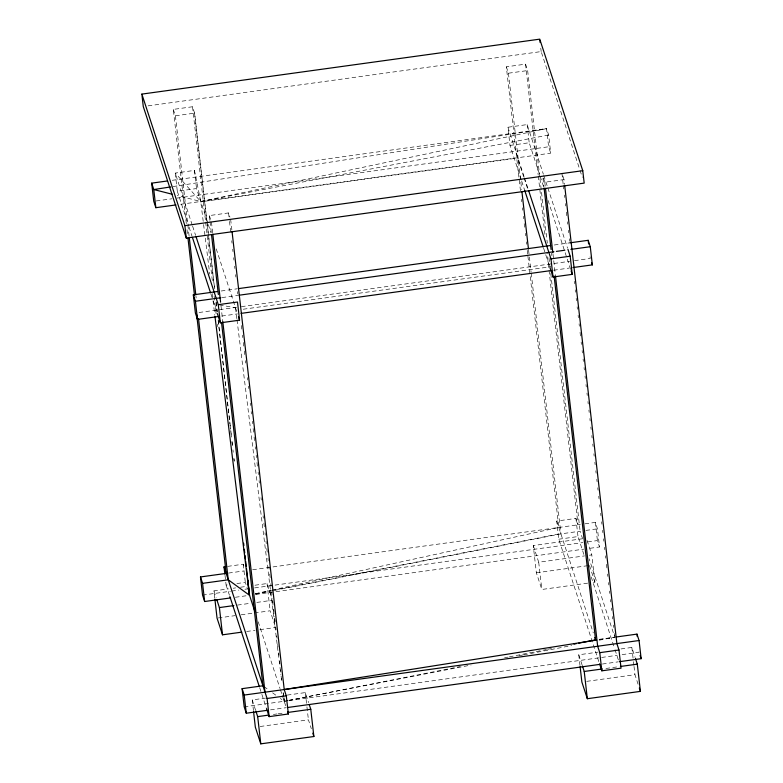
<?xml version="1.0" encoding="UTF-8"?>
<svg xmlns="http://www.w3.org/2000/svg" width="783" height="783" viewBox="0 0 783 783"><rect width="100%" height="100%" fill="white"/><g stroke="black" fill="none" stroke-linecap="round" stroke-linejoin="round"><path stroke-width="0.59" stroke-dasharray="3.92 2.94" d="M284.209 697.761L284.2 701.284L287.801 700.589L284.2 701.284L280.334 698.465M236.858 318.691L235.507 307.797L236.3 305.487M255.415 593.69L270.947 590.304M272.141 590.039L558.817 527.458L527.801 255.199M180.667 204.275L550.713 153.165L548.648 135.009L546.554 128.608L200.751 201.505L177.261 195.525M255.434 593.808L270.996 590.734M272.2 590.499L560.814 533.546M255.532 594.131L273.502 590.578M274.696 590.343L560.912 533.859L580.125 531.207L582.386 538.117M288.996 700.345L460.247 666.548M504.555 657.798L508.147 657.094M509.341 656.859L546.465 649.528M547.669 649.293L552.455 648.344M288.996 700.354L471.053 665.051M518.963 655.763L522.555 655.068M523.758 654.833L571.668 645.544M599.21 640.2L614.782 637.186L589.168 558.856M548.648 135.009L200.751 201.505L175.235 173.063L194.448 170.41L200.751 201.505L203.443 223.292M599.103 639.672L614.782 637.186L596.773 639.672M173.112 186.54L546.554 128.608L548.619 146.764L550.713 153.165M148.104 105.862L541.17 51.57L579.655 169.265M186.315 223.576L173.307 109.405L192.52 106.752L194.615 113.153L206.869 220.689M520.46 190.778L506.337 66.809L525.55 64.157L527.644 70.558L539.83 177.516M173.307 109.405L175.402 115.806L194.615 113.153M506.337 66.809L508.431 73.21L527.644 70.558M521.321 180.041L509.997 145.403L507.932 127.247L527.135 124.595L543.373 174.237M172.28 180.296L546.554 128.608M192.227 225.015L175.235 173.063L177.31 191.218L196.523 188.566L207.926 223.458M509.997 145.403L529.21 142.751L539.781 175.079M156.179 200.967L171.927 198.794M176.772 198.119L548.619 146.764M204.657 201.29L518.092 158M209.903 220.434L209.345 215.57L228.558 212.917L229.957 217.185M543.402 177.976L544.802 182.243L564.014 179.591L564.563 184.455M221.178 291.002L236.926 288.829M554.266 245.001L570.014 242.818M222.059 297.569L237.807 295.397M199.019 312.505L236.574 307.318M241.418 306.652L569.662 261.316M574.507 260.651L590.255 258.468L589.844 254.837M243.219 309.226L550.606 266.778M221.706 316.068L237.455 313.895M553.591 270.233L569.339 268.05M227.638 566.373L243.249 564.21L244.668 568.566M598.809 661.586L558.788 539.213L556.723 521.057L575.936 518.405L578.03 524.806L547.014 252.547M228.577 573.068L244.179 570.915M252.645 569.74L580.34 524.483M584.96 523.847L595.344 522.408L597.439 528.819L599.504 546.974L588.61 548.482M585.899 530.414L597.439 528.819M225.005 575.339L226.101 585.028L228.509 584.695M236.906 583.531L245.314 582.376L247.565 589.256M558.788 539.213L578.001 536.561L584.421 556.184M587.661 583.139L541.816 589.472L536.365 572.794L533.262 545.555L585.136 538.391M214.757 597.997L213.945 590.891L228.421 588.894M233.246 588.229L235.663 587.896M240.489 587.23L246.518 586.389M254.964 585.224L267.032 583.56L272.122 599.132M202.552 595.109L230.408 591.263M231.621 591.087L238.884 590.088M244.942 589.247L247.369 588.914M254.632 587.916L582.875 542.58M587.72 541.905L597.419 540.573L599.504 546.974M235.37 597.263L247.183 595.638M255.601 594.473L583.766 549.147M533.262 545.555L538.714 562.233L584.558 555.901M589.384 555.235L591.801 554.902L594.904 582.141L592.496 582.474M237.503 605.073L250.775 603.243M256.804 602.411L272.484 600.248M536.365 572.794L588.239 565.629M218.251 617.963L235.145 615.634M241.184 614.802L253.242 613.128M254.455 612.962L270.135 610.799L274.862 625.255M246.635 631.48L255.082 630.315M259.907 629.649L275.596 627.477M253.447 710.582L252.234 699.933L265.506 698.093M287.224 695.098L305.321 692.593L308.59 702.605M579.978 665.442L578.764 654.784L598.065 652.122M620.997 648.95L631.852 647.453L635.121 657.466M244.188 706.814L287.841 700.785M289.044 700.619L617.249 655.293M622.094 654.617L639.045 652.278L638.771 649.861M270.507 709.868L286.255 707.695M602.381 664.033L618.13 661.86M273.375 714.448L276.996 713.949M278.2 713.783L284.229 712.951M605.934 668.467L618.002 666.803M260.162 726.497L308.424 719.831L311.331 728.728M586.692 681.357L634.954 674.692L638.233 684.704M219.426 304.881L235.507 307.797M263.891 686.485L268.726 690.009M272.592 692.828L276.468 695.647M580.037 170.42L582.298 177.34M564.014 179.591L561.92 173.19L563.163 184.122M543.754 175.392L547.532 186.941M547.904 188.096L567.538 248.123M540.162 176.234L543.559 186.628M548.09 200.477L570.738 269.753M507.932 127.247L524.16 176.889M524.541 178.044L527.938 188.439M518.366 160.466L523.641 176.586M524.023 177.741L527.791 189.261M521.703 181.196L524.718 190.435M543.598 248.152L549.637 266.631M587.074 540.446L591.801 554.902M589.452 565.453L594.904 582.141M591.224 576.963L614.626 648.549M615.007 649.704L618.404 660.089M556.723 521.057L593.308 632.928M578.764 654.784L582.043 664.796M209.345 215.57L211.439 221.981L212.692 232.913M208.307 224.613L210.95 232.698M216.245 248.877L236.985 312.3M192.608 226.17L195.623 235.409M177.31 191.218L188.634 225.856M189.016 227.011L192.031 236.251M210.911 293.968L212.8 299.742M213.172 300.897L216.95 312.446M258.214 621.8L280.06 688.619M280.441 689.764L281.949 694.374M282.32 695.529L285.717 705.904M226.101 585.028L229.879 596.568M259.711 687.777L266.122 707.401M252.234 699.933L255.865 711.052M213.945 590.891L216.128 597.566M237.014 319.904L279.864 666.176M280.011 667.39L280.911 674.652M281.058 675.856L281.811 681.915M283.152 692.808L284.2 701.284L283.24 692.798M203.6 224.506L209.736 274.148M212.134 293.517L212.888 299.576M213.035 300.78L214.836 315.314M631.852 647.453L633.339 660.48M633.467 661.664L633.878 665.217M634.015 666.402L634.954 674.692M563.3 185.336L563.711 188.977M564.406 195.055L564.68 197.482M565.375 203.551L565.649 205.988M566.344 212.056L566.765 215.697M567.45 221.775L567.734 224.202M568.419 230.28L568.703 232.708M569.388 238.776L569.662 241.213M574.233 281.293L574.507 283.72M575.202 289.798L575.476 292.225M576.171 298.294L576.445 300.731M577.14 306.799L577.414 309.226M578.108 315.304L578.383 317.732M579.077 323.81L579.351 326.237M580.046 332.305L580.457 335.956M581.152 342.024L581.426 344.451M582.121 350.53L582.395 352.957M583.09 359.035L583.364 361.462M584.059 367.53L584.333 369.958M585.028 376.036L585.302 378.463M585.997 384.541L586.271 386.968M586.966 393.037L587.24 395.474M587.935 401.542L588.209 403.969M588.904 410.047L589.178 412.475M589.873 418.553L590.147 420.98M590.842 427.048L591.116 429.476M591.811 435.554L592.085 437.981M592.78 444.059L593.054 446.486M593.886 453.778L594.16 456.205M594.855 462.273L595.129 464.701M595.824 470.779L596.098 473.206M596.793 479.284L597.067 481.711M597.762 487.78L598.036 490.217M598.731 496.285L599.005 498.712M599.7 504.79L599.974 507.218M600.669 513.296L600.943 515.723M601.638 521.791L601.912 524.219M602.607 530.297L602.881 532.724M603.576 538.802L603.85 541.229M604.545 547.297L604.819 549.735M605.513 555.803L605.788 558.23M606.482 564.308L606.894 567.949M607.588 574.027L607.862 576.454M608.557 582.523L608.831 584.96M609.526 591.028L609.8 593.455M610.495 599.533L610.769 601.961M611.464 608.039L611.738 610.466M612.433 616.534L612.707 618.962M613.402 625.04L613.676 627.467M614.371 633.545L614.645 635.972M595.344 522.408L597.419 540.573M540.779 48.184L541.17 51.57M544.802 182.243L545.35 187.108M552.964 253.907L555.313 274.559M542.981 178.26L543.94 186.716M551.516 253.154L551.79 255.571M539.967 178.73L547.307 243.151M548.961 257.734L550.077 267.453M550.762 273.531L580.125 531.207M525.55 64.157L538.146 174.756M538.283 175.969L544.929 234.313M575.936 518.405L578.001 536.561M527.135 124.595L529.21 142.751M508.431 73.21L521.684 189.555M528.594 250.178L531.08 271.995M531.217 273.208L560.912 533.859M521.429 199.293L521.703 201.72M522.398 207.798L522.672 210.226M523.367 216.304L523.641 218.731M524.199 223.595L524.61 227.246M525.305 233.324L525.579 235.752M526.274 241.83L526.548 244.257M527.243 250.335L527.664 253.986M538.714 562.233L541.816 589.472M305.321 692.593L306.799 705.62M306.936 706.804L308.424 719.831M230.652 219.318L231.905 230.261M228.558 212.917L229.39 220.18M229.527 221.393L230.77 232.277M231.729 240.753L232.013 243.17M232.698 249.219L232.972 251.646M233.667 257.695L233.941 260.113M234.626 266.161L234.9 268.589M235.595 274.637L235.869 277.055M237.523 291.579L237.797 293.997M241.389 325.493L241.8 329.124M242.495 335.183L242.769 337.61M243.317 342.465L243.738 346.096M244.286 350.95L244.707 354.582M245.392 360.64L245.666 363.067M247.33 377.612L247.604 380.039M248.289 386.097L248.573 388.525M250.227 403.069L250.501 405.496M251.196 411.555L251.47 413.982M252.302 421.254L252.576 423.681M253.124 428.526L253.545 432.167M254.093 437.012L254.504 440.653M255.199 446.711L255.473 449.139M256.168 455.197L256.442 457.624M256.99 462.469L257.411 466.11M258.096 472.169L258.38 474.596M259.065 480.654L259.339 483.082M261.003 497.626L261.277 500.053M263.068 515.811L263.352 518.238M263.9 523.083L264.311 526.724M265.006 532.783L265.28 535.21M265.975 541.268L266.249 543.696M266.797 548.54L267.218 552.181M267.903 558.24L268.187 560.667M268.872 566.726L269.146 569.153M269.704 573.998L270.115 577.639M270.81 583.697L271.084 586.124M271.77 592.183L272.053 594.61M272.738 600.669L273.013 603.096M273.707 609.154L273.981 611.582M274.813 618.854L275.087 621.281M275.782 627.34L276.056 629.767M276.742 635.825L277.025 638.253M277.711 644.311L277.985 646.738M278.679 652.797L278.954 655.224M279.648 661.283L279.923 663.71M280.617 669.768L280.891 672.196M281.577 678.254L281.86 680.681M272.621 601.432L273.032 604.985M273.57 609.722L274.373 616.828M274.51 618.012L275.048 622.739M267.032 583.56L270.135 610.799M220.992 305.81L222.793 321.607M210.04 221.648L211.293 232.58M207.006 221.902L214.601 288.584M216.118 301.915L217.224 311.614M218.193 320.1L229.654 420.725M229.791 421.939L230.623 429.211M230.76 430.425L231.455 436.493M232.003 441.338L232.414 444.979M232.972 449.824L233.246 452.251M233.941 458.309L234.215 460.737M194.507 112.84L207.103 223.361M207.241 224.574L214.571 288.937M216.098 302.297L217.204 312.016M218.173 320.521L229.928 423.75M230.075 424.963L230.897 432.255M231.044 433.469L231.455 437.11M232.013 441.964L232.424 445.605M233.941 458.965L234.225 461.402M192.52 106.752L205.528 220.923M205.665 222.137L212.584 282.878M214.111 296.238L216.323 315.666M217.292 324.172L217.566 326.599M243.249 564.21L245.314 582.376M194.448 170.41L196.523 188.566M175.402 115.806L187.714 223.909M187.851 225.122L189.104 236.055M195.877 295.573L196.161 298M187.01 229.654L187.558 234.508"/><path stroke-width="1.17" d="M574.017 644.096L576.405 643.616M578.803 643.146L595.569 639.838L554.129 276.135M232.042 231.474L284.229 689.529L596.685 640.054M170.704 186.922L153.781 189.545L151.687 183.144L167.435 180.971M141.86 94.107L539.751 39.15L582.767 170.684L584.187 183.114L186.285 238.071L143.269 106.527L141.86 94.107L184.876 225.641L186.285 238.071M151.687 183.144L153.752 201.3L155.846 207.701L175.94 204.931M184.876 225.641L582.767 170.684M219.289 316.401L197.482 319.415L195.388 313.004L193.323 294.848L217.547 291.501M238.14 288.663L550.635 245.5M570.014 242.818L588.18 240.312L590.274 246.714L592.349 264.879L572.97 267.551M193.323 294.848L195.417 301.249L220.855 297.736M239.021 295.23L553.943 251.734M556.361 251.402L564.846 250.227M570.895 249.395L590.274 246.714M196.004 236.564L218.281 304.675L237.494 302.023L239.559 320.178L220.346 322.831L217.331 313.601M528.691 190.749L550.968 258.86L570.181 256.207L572.246 274.363L553.043 277.016L550.018 267.786M241.086 313.386L551.163 270.566M224.858 574.135L224.036 566.872L226.434 566.54M230.642 597.918L204.647 601.51L202.552 595.109L200.477 576.944L226.17 573.401L196.69 314.678M200.477 576.944L202.572 583.355L228.264 579.802L249.542 595.305L246.508 568.634M216.852 599.788L219.406 607.579L233.882 605.572M214.894 599.181L217.048 618.13L222.509 634.817L241.81 632.145M266.876 710.377L246.283 713.215L244.188 706.814L242.113 688.658L262.922 685.781L221.53 322.498M615.947 637.019L636.98 634.122L639.075 640.523L641.14 658.679L619.343 661.694M242.113 688.658L244.208 695.059L639.075 640.523M224.036 566.872L267.081 698.485L286.284 695.833L288.359 713.988L269.146 716.641L266.504 708.556M555.45 275.773L597.664 646.239L599.768 652.67L618.981 650.017L621.046 668.173L601.833 670.825L599.572 663.896M287.459 707.529L599.964 664.366M255.865 711.052L257.685 716.611L268.549 715.114M287.85 712.442L310.773 709.281L313.875 736.519L260.788 743.85L255.336 727.162L253.584 711.767M582.405 665.912L584.226 671.471L602.323 668.966M620.42 666.47L637.303 664.141L640.416 691.379L587.328 698.71L581.867 682.022L580.115 666.627M172.563 194.331L153.781 189.545L155.846 207.701M591.654 262.745L592.349 264.879M567.92 249.278L570.181 256.207M571.12 270.898L572.246 274.363M524.718 190.435L543.226 247.007M640.093 655.479L641.14 658.679M635.493 658.572L637.303 664.141M639.32 688.042L640.416 691.379M618.981 650.017L616.877 643.587L564.7 185.669M594.816 637.538L595.569 639.838M238.453 316.802L239.559 320.178M192.412 237.396L210.529 292.813M309.314 704.827L310.773 709.281M312.789 733.182L313.875 736.519M284.229 689.529L286.284 695.833M254.818 611.435L249.444 594.992L248.671 590.372M287.606 711.678L288.359 713.988M229.879 596.568L259.33 686.622M214.982 316.518L249.444 594.992L247.78 580.418M636.98 634.122L637.254 636.54M588.18 240.312L588.601 243.944M539.879 40.276L540.143 42.536M599.768 652.67L601.833 670.825M545.487 188.321L552.827 252.694M544.077 187.92L551.095 249.532M550.968 258.86L553.043 277.016M584.226 671.471L587.328 698.71M521.958 191.982L528.456 248.965M267.081 698.485L269.146 716.641M212.829 234.127L220.581 302.169M222.793 321.607L265.016 692.182M211.567 235.017L218.349 294.545M218.281 304.675L220.346 322.831M243.611 543.177L243.885 545.604M244.296 549.235L244.717 552.876M244.991 555.304L245.402 558.935M245.676 561.362L246.234 566.217M257.685 716.611L260.788 743.85M244.208 695.059L246.283 713.215M189.241 237.269L195.74 294.359M198.51 318.652L228.264 579.802M195.417 301.249L197.482 319.415M187.979 238.159L194.478 295.24M219.406 607.579L222.509 634.817M202.572 583.355L204.647 601.51"/></g></svg>
